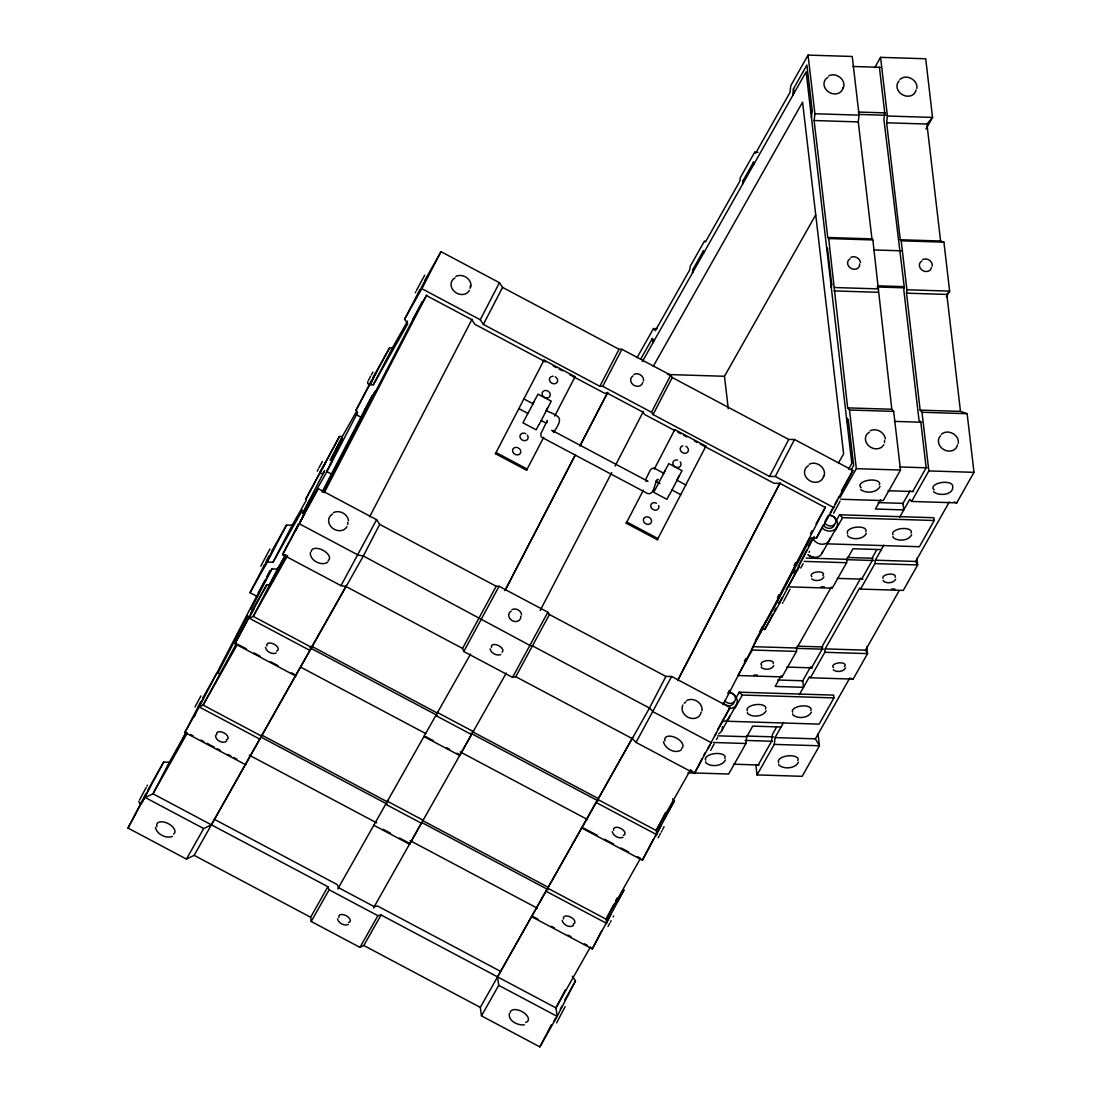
<?xml version="1.0" encoding="UTF-8"?>
<svg xmlns="http://www.w3.org/2000/svg" width="1102" height="1102" viewBox="0 0 1102 1102"><rect width="100%" height="100%" fill="white"/><g stroke="black" fill="none" stroke-linecap="round" stroke-linejoin="round"><path stroke-width="1.5" d="M470.953 286.823C472.055 279.082 462.565 272.938 455.801 276.464M643.54 380.934C644.243 376.044 638.237 372.145 633.953 374.377M701.974 710.804C703.09 703.076 693.599 696.919 686.822 700.445M916.864 88.504C918.186 79.923 906.257 73.476 899.907 79.482M932.237 266.133C932.939 261.243 926.934 257.345 922.649 259.59M958.299 443.417C959.622 434.849 947.679 428.389 941.328 434.395M692.442 272.952L692.827 269.549L703.393 250.87L704.302 251.945M742.569 184.254L742.968 180.852L753.52 162.173L754.429 163.248M792.696 95.557L793.495 88.766L806.898 65.046L812.215 110.613L811.43 117.404M796.87 648.017L796.471 651.406L782.076 676.903L737.899 675.526L752.308 650.042L752.707 646.654L796.87 648.017L830.44 588.62M839.903 497.746L856.337 468.667L849.49 410.013L847.658 407.878L828.69 238.569L827.767 237.495L814.116 120.531L814.901 113.754L808.055 55.1L852.232 56.477L859.078 115.131L858.279 121.909L871.944 238.872L872.853 239.933L891.821 409.255L893.653 411.39L900.513 470.044L883.253 500.583L840.785 499.261M687.923 772.764L728.684 774.031L745.944 743.506L746.743 736.715L752.721 726.135L781.07 727.003M818.056 734.056L819.433 745.778L802.173 776.318L757.033 774.913L774.293 744.387L775.078 737.596L783.563 722.595M831.321 287.787L831.707 284.385L827.519 248.515L826.61 247.44M799.349 694.659L809.488 676.711L810.411 677.785L824.819 652.288L825.205 648.899L859.629 588.013L860.538 589.088L903.268 590.41L917.677 564.927L916.878 558.163M899.618 517.265L909.756 499.316L911.588 501.451L928.848 470.926L922.002 412.272L920.17 410.137L906.505 293.173L906.905 289.785L901.188 240.815L900.279 239.754L886.628 122.79L887.413 116.013L880.567 57.359L925.708 58.764L932.554 117.418L925.983 129.044M789.735 586.884L832.203 588.206L846.611 562.709L846.997 559.32L852.989 548.741L881.324 549.609M860.538 589.088L874.947 563.59L875.346 560.202L883.818 545.201M215.593 735.227C214.862 740.131 223.003 744.332 226.709 741.136M310.392 552.557C309.263 560.298 322.115 566.938 327.955 561.896M509.289 1013.812C508.242 1021.099 518.105 1025.7 524.387 1024.819M725.46 759.967C722.278 766.303 711.203 767.281 705.996 762.915L705.666 761.771M773.769 665.691C771.772 669.699 764.76 670.319 761.454 667.55L761.248 666.834M766.124 710.762C763.107 716.768 752.597 717.705 747.652 713.545L747.335 712.471M823.91 576.993C821.899 581.002 814.888 581.622 811.595 578.853M811.43 712.168C808.427 718.187 797.903 719.11 792.958 714.964L792.655 713.876M798.44 762.24C795.272 768.576 784.197 769.554 778.99 765.174L778.659 764.044M866.379 533.368C863.376 539.374 852.852 540.311 847.906 536.151L847.603 535.076M880.016 486.519C876.834 492.856 865.759 493.82 860.552 489.453M845.565 667.922C843.553 671.931 836.542 672.551 833.25 669.782M895.692 579.225C893.681 583.233 886.669 583.853 883.377 581.085L883.17 580.368M911.698 534.773C908.695 540.793 898.171 541.716 893.226 537.569L892.909 536.481M138.852 801.333C140.409 807.835 144.169 798.027 145.519 795.327M195.013 707.029L200.908 695.913M260.802 566.208L269.894 549.003M367.806 381.567C366.511 386.802 372.848 383.041 372.614 379.157M415.371 292.76L415.84 291.699M565.133 1006.622L556.593 1022.89M664.038 826.638L662.729 829.296M707.663 749.016L710.184 744.663M809.557 551.344L809.116 552.364M843.168 88.325C846.942 80.184 836.156 71.809 828.718 75.873M823.704 476.711C827.478 468.57 816.692 460.209 809.254 464.259M200.647 701.974L184.86 732.444L245.484 764.664L245.815 763.934L194.145 855.345L186.431 859.092L128.011 828.057L145.602 794.129M249.204 616.321L234.988 643.747L295.625 675.967L295.942 675.237L245.484 764.664M374.198 824.558L373.867 825.288L409.6 844.27L423.43 819.489M375.507 822.23L375.837 821.5M424.325 735.861L424.008 736.591L459.741 755.573L473.571 730.791M425.634 733.533L425.964 732.802M409.6 844.27L409.93 843.54L399.503 838.002M459.741 755.573L460.057 754.842L457.082 753.258M461.366 752.514L461.697 751.784M617.657 901.243L624.063 889.92L592.284 948.918L531.646 916.712L531.977 915.969L537.969 919.164M672.633 798.881L674.19 801.223L642.411 860.221L581.787 828.015L582.104 827.285L547.694 888.171L606.114 919.206L606.692 923.435L546.055 891.215L597.146 800.369M248.225 619.131C248.859 618.635 260.251 596.581 249.92 615.825M326.702 471.009C326.839 471.532 335.862 453.79 329.925 464.824M655.662 835.605L655.359 836.28L657.729 832.024M661.2 825.315L658.5 830.577M806.333 550.876L806.705 550.105M553.562 432.631C562.599 418.553 562.158 417.066 546.385 410.881M645.593 479.701L650.593 469.535L653.307 467.951M317.252 471.119L318.258 469.135M296.865 528.01L295.722 530.406L305.034 512.857L300.075 521.866M561.882 1006.209L560.284 1009.336M610.825 914.536L606.871 922.071M613.18 916.864L613.607 916.01M787.902 586.429L786.387 589.405M716.438 732.747L714.84 735.874M838.181 497.911L838.856 496.561M139.527 799.983L146.125 787.572M416.515 290.349L424.683 275.197M248.653 618.277L249.231 617.148M420.206 290.046L418.14 294.234L427.466 276.671L421.308 287.939M805.686 552.157L799.432 563.948M790.038 589.184L783.784 600.976M257.51 596.664L250.03 592.683L264.604 564.555M266.147 561.593L269.205 555.67M186.169 732.458L169.377 762.157L163.633 762.116L128.011 828.057M250.03 592.683L267.276 562.144L286.465 525.131L292.223 525.172L306.494 499.922M169.377 762.157L152.985 793.784L145.271 797.531L203.691 828.566L211.405 824.819L250.622 754.966M267.276 562.144L273.034 562.185L292.223 525.172M172.036 759.471L173.606 756.427M175.19 753.396L185.439 733.629M194.104 716.892L195.688 713.862M265.045 580.051L199.255 706.961L184.86 732.444L187.395 732.899L152.985 793.784L327.886 886.711L329.126 889.782L377.876 915.693L381.085 914.977L555.973 1007.903L557.144 1016.361L539.884 1046.9L481.478 1015.865L480.307 1007.393L531.977 915.969M266.904 576.456L269.976 570.533M339.471 436.447L305.888 498.958L339.471 436.447L342.35 436.475L356.621 411.225M217.755 673.405L247.716 615.632M250.857 609.544L272.139 568.494M236.296 643.761L203.112 705.087L199.255 706.961L259.893 739.167M250.774 613.277L252.358 610.232M302.651 513.27L324.704 470.526M330.077 460.168L342.35 436.475M303.312 513.339L326.895 471.615L357.585 412.603L356.015 410.261L371.36 380.645M372.903 377.683L389.612 347.75L392.491 347.777L407.588 321.04M285.597 556.551L269.646 584.763L266.767 584.735L234.988 643.747M298.628 523.615L282.567 554.609L340.986 585.644L346.083 586.539L462.551 648.431L463.79 651.502L512.554 677.399L515.764 676.697L632.245 738.588L636.033 742.404L694.439 773.439L730.061 707.498L671.641 676.463L665.883 676.421L549.416 614.53L547.846 612.189L499.082 586.292L496.203 586.264L379.722 524.373L376.595 519.703L318.189 488.654L302.568 516.287M356.015 410.261L389.612 347.75M370.424 384.777L373.303 384.791L407.712 323.905L404.586 319.222L419.931 289.606M286.396 555.27L282.567 554.609L318.189 488.654M404.586 319.222L421.846 288.696L441.02 251.669L499.44 282.704L502.567 287.388L619.048 349.279L621.927 349.293L670.691 375.203L672.248 377.545L788.729 439.436L794.487 439.478L852.893 470.513L833.704 507.526L816.458 538.065L810.7 538.024L775.229 605.494L755.283 640.785M268.709 586.057L278.944 566.29M269.646 584.763L253.253 616.39L249.396 618.263L310.02 650.469L363.329 556L379.722 524.373M373.303 384.791L392.491 347.777M269.673 585.162L285.432 554.747M272.346 581.691L285.749 555.835M322.073 492.071L372.132 395.508M323.161 491.671L375.259 391.169M323.437 492.098L422.231 301.507M324.236 492.704L426.708 295.033M369.625 516.824L472.083 319.153M376.595 519.703L340.986 585.644M833.704 507.526L775.298 476.491L769.54 476.45L653.059 414.572L651.502 412.231L602.739 386.32L599.86 386.292L483.379 324.415L480.252 319.732L499.44 282.704M483.379 324.415L502.567 287.388M495.445 453.707L496.093 452.55L527.224 469.094L526.563 470.251L495.445 453.707L544.002 360.134L575.134 376.664L554.705 416.06M532.569 404.255L538.038 394.144L551.248 401.169L539.098 424.601M534.098 401.748L522.94 422.824L536.137 429.835L538.658 424.973M545.765 411.266L547.653 407.616M526.563 470.251L543.713 437.274M496.203 586.264L462.551 648.431M599.86 386.292L619.048 349.279M499.082 586.292L463.79 651.502M602.739 386.32L621.927 349.293M505.267 589.969L575.423 454.644M580.148 445.525L607.725 392.298M504.964 590.658L575.216 455.14M579.941 446.007L607.574 392.711M540.214 610.48L611.734 472.606M615.095 466.022L643.458 411.28M547.846 612.189L512.554 677.399M651.502 412.231L670.691 375.203M549.416 614.53L515.764 676.697M653.059 414.572L672.248 377.545M626.212 523.202L626.873 522.031L657.99 538.575L657.343 539.732L626.212 523.202L643.361 490.211M654.354 469.011L674.782 429.615L705.9 446.145L657.343 539.732M663.335 473.736L668.818 463.639L682.028 470.65L669.878 494.082M664.878 471.229L653.706 492.305L666.917 499.316L669.437 494.454M677.165 479.535L679.066 475.885M547.005 889.066L497.567 976.868L498.724 985.326L481.478 1015.865M665.883 676.421L649.491 708.049L597.821 799.473L656.241 830.509L656.82 834.737L596.182 802.518L632.589 737.513M769.54 476.45L788.729 439.436M671.641 676.463L636.033 742.404M775.298 476.491L794.487 439.478M677.964 679.782L779.637 483.64M677.689 680.513L780.161 482.841M565.34 989.83L555.973 1007.903L590.397 947.017L592.284 948.918L601.761 930.639M539.884 1046.9L551.358 1024.764M613.91 904.136L606.114 919.206L640.524 858.32L637.521 856.722M615.481 901.133L617.037 898.116M572.365 976.276L575.492 980.959L557.144 1016.361L498.724 985.326M665.608 812.436L656.241 830.509L690.651 769.623M727.802 693.365L729.372 690.334M744.346 661.434L745.93 658.404M759.774 631.721L762.474 626.459M777.447 597.573L779.031 594.529M794.005 565.643L795.575 562.599M810.562 533.712L812.133 530.668M642.411 860.221L653.472 838.897M723.077 704.619L825.536 506.948M777.599 600.328L809.86 538.079M814.213 536.522L779.582 603.317L776.814 601.844L761.992 628.057L764.774 629.531L772.654 614.324M774.224 611.293L775.808 608.249M793.922 573.288L795.492 570.257M702.084 758.686L694.439 773.439L691.601 770.573M703.627 755.738L705.156 752.79M816.458 538.065L823.359 524.731M824.888 521.769L827.96 515.86M368.385 380.438L370.603 376.237M837.272 499.702L834.985 504.055M840.055 501.176L833.567 513.256M716.534 739.456L717.622 737.362M331.316 460.181L342.212 439.574L331.482 460.071M318.946 467.813L322.363 461.49M661.283 832.051L662.04 830.619M269.15 556.854L263.585 567.682L272.91 550.132L271.326 552.86M201.322 701.643L197.795 708.503L203.691 697.387L203.195 698.2M610.384 922.195L611.142 920.749M260.843 737.018L299.923 667.743M311.522 647.301L346.427 585.465M387.697 800.493L385.741 804.281L421.474 823.277M437.838 711.796L435.869 715.584L471.601 734.579M373.385 377.71L375.754 373.454L369.859 384.57M659.781 834.848L660.511 833.498M714.124 744.002L710.611 750.366M371.333 374.887L372.986 371.98M781.965 597.739L779.734 601.747M832.616 508.477L830.247 512.705M803.179 563.659L800.713 568.026M555.628 1018.124L553.81 1021.416M609.007 924.73L609.654 923.545M605.714 924.165L606.224 923.242M659.134 836.032L658.142 837.754M271.671 551.303L286.465 525.131M424.587 280.748L441.02 251.669M273.034 562.185L302.416 510.212M324.374 471.353L323.161 473.488L320.283 473.474M258.46 592.738L271.877 569.018L277.621 569.059L285.115 555.807M413.016 319.277L426.433 295.556L471.808 319.676L474.934 324.346L545.724 361.966M148.012 789.748L163.633 762.116M364.459 410.316L375.011 391.637M203.03 697.511L216.639 673.432L219.505 673.46M253.157 608.814L266.767 584.735M287.663 555.504L253.253 616.39L311.659 647.425M186.431 859.092L203.691 828.566M251.104 754.264L260.044 738.464M300.419 666.999L310.984 648.32M295.625 675.967L310.02 650.469M543.341 361.291L544.002 360.134M574.473 377.821L575.134 376.664M381.085 914.977L363.825 945.502L359.968 947.376L311.205 921.479L310.626 917.236L327.886 886.711M311.205 921.479L329.126 889.782M637.066 357.64L653.5 328.561L656.902 328.658M808.055 55.1L790.795 85.639L790.01 92.416L755.6 153.302L754.677 152.228L740.268 177.725L739.883 181.114L705.459 241.999L704.55 240.925L690.141 266.422L689.742 269.811L655.332 330.696L653.5 328.561M337.777 888.997L386.072 803.551M436.199 714.854L387.381 801.237L423.113 820.219L471.932 733.836M470.54 654.092L437.508 712.539L473.24 731.521L506.273 673.074M640.606 359.266L652.343 338.507L654.175 340.642M642.383 361.511L806.113 71.823L851.818 463.391L848.444 469.369M653.183 366.456L802.573 102.155L843.622 453.831L838.553 462.799M810.907 112.941L812.215 110.613M373.509 907.979L410.715 841.983M411.239 841.212L421.79 822.533M359.968 947.376L377.876 915.693M874.809 67.539L880.567 57.359M674.121 430.772L674.782 429.615M728.27 408.718L724.482 376.278L815.645 215M705.252 447.316L705.9 446.145M826.872 249.672L827.519 248.515M831.06 285.556L831.707 284.385M531.646 916.712L546.055 891.215M581.787 828.015L596.182 802.518M847.011 422.286L848.333 419.958L846.501 417.823M816.045 523.781L825.274 507.471L779.885 483.365L774.127 483.323L700.349 444.12M946.384 296.879L949.635 291.107L943.918 242.151L940.585 241.007L900.279 239.754M808.248 546.193L812.353 538.906M851.13 469.975L853.651 465.526L848.333 419.958M753.548 645.166L763.617 627.341M841.391 490.872L852.893 470.513M788.839 585.41L799.239 567.007M764.774 629.531L779.582 603.317M663.79 819.626L674.19 801.223M564.816 999.858L575.492 980.959M717.733 729.304L730.061 707.498M735.984 697.993L739.277 692.18L833.622 695.114L833.952 697.897L819.13 724.11L727.513 721.259M836.253 520.599L839.545 514.786L933.89 517.72L934.207 520.502L919.399 546.716L827.767 543.865M721.686 730.805L736.494 704.605M821.954 553.411L836.762 527.211A9.45 8.003 29.5 0 0 829.82 514.758M734.91 708.159L742.321 695.045L833.952 697.897M835.178 530.765L842.589 517.651L934.207 520.502M880.663 499.757L875.429 509.028L903.764 509.909L903.006 503.366L878.005 502.595M776.552 727.1L772.392 734.469L771.593 741.247L758.19 764.967M802.339 681.477L810.645 666.765L811.568 667.84L822.12 649.161L822.519 645.772L860.786 578.068L861.695 579.142L872.261 560.463L872.646 557.075L876.806 549.705M902.593 504.082L910.087 490.845M912.745 491.506L926.162 467.785L920.831 422.218L918.999 420.082L903.819 290.033L904.219 286.644L883.928 119.65L884.727 112.872L879.41 67.305M774.293 744.387L819.433 745.778L815.397 738.85L849.807 677.964M810.411 677.785L853.141 679.107L867.536 653.624L865.525 650.152L899.094 590.755M874.947 563.59L917.677 564.927L915.652 561.455L949.235 502.057M911.588 501.451L956.729 502.856L973.989 472.331L967.143 413.677L960.476 411.39L920.17 410.137M146.924 786.125L147.461 785.189M149.707 787.599L150.478 786.305L141.166 803.868M798.151 566.208L798.674 565.326M782.516 603.235L783.026 602.339M608.497 925.639L608.001 926.451M940.585 241.007L926.934 124.044L932.554 117.418L887.413 116.013M960.476 411.39L946.825 294.427L949.635 291.107L906.905 289.785M681.422 749.691C675.567 754.539 664.782 748.685 663.487 741.715M573.495 925.391C569.803 928.463 562.97 924.757 562.144 920.335M656.337 480.748L657.99 479.274C653.954 482.332 654.781 495.239 647.714 493.586L541.909 437.37M276.216 653.087C272.139 654.698 266.353 651.737 265.486 647.384M500.845 654.574C496.754 656.186 490.982 653.224 490.115 648.871M172.435 836.377C165.975 838.925 156.842 834.242 155.465 827.368M348.26 924.55C344.168 926.162 338.397 923.201 337.515 918.848M623.016 837.355C618.925 838.966 613.153 835.991 612.285 831.638M850.868 257.358C854.725 255.388 859.918 258.199 860.497 262.469M333.369 512.65C339.471 509.551 347.681 513.987 348.576 520.723M870.153 430.786C876.255 427.7 884.451 432.136 885.361 438.872M512.017 609.613C515.874 607.657 521.067 610.467 521.645 614.737M645.813 481.119L648.004 481.354L551.868 430.276L552.736 431.006M852.948 66.478L880.236 67.332M858.265 112.046L885.553 112.9M858.665 114.429L885.939 115.269M814.901 113.754L859.078 115.131M814.116 120.531L858.279 121.909M886.628 122.79L926.934 124.044M754.677 152.228L758.08 152.338M827.767 237.495L871.944 238.872M828.69 238.569L872.853 239.933M901.188 240.815L943.918 242.151M873.872 249.947L901.34 250.801M878.06 285.831L903.819 286.63M877.109 286.988L904.384 287.829M834.407 287.526L878.569 288.903M834.007 290.914L878.17 292.292M906.505 293.173L946.825 294.427M667.84 374.515L724.482 376.278M847.658 407.878L891.821 409.255M849.49 410.013L893.653 411.39M922.002 412.272L967.143 413.677M894.383 421.391L921.658 422.245M899.7 466.959L926.989 467.813M856.337 468.667L900.513 470.044M928.848 470.926L973.989 472.331M887.992 490.734L913.572 491.533M847.245 557.46L872.825 558.259M806.237 558.053L846.997 559.32M875.346 560.202L915.652 561.455M846.102 559.651L873.569 560.505M804.143 561.4L846.611 562.709M837.258 578.385L863.018 579.184M821.086 586.815L824.489 586.925M891.532 589.005L894.893 589.115M797.118 646.158L822.698 646.957M825.205 648.899L865.525 650.152M795.975 648.348L823.442 649.202M752.308 650.042L796.471 651.406M824.819 652.288L867.536 653.624L866.751 646.86M786.814 667.068L812.394 667.867M753.975 674.989L757.363 675.099M777.736 679.989L802.738 680.76L803.51 687.304L775.161 686.422L781.153 675.829L782.076 676.903M746.329 736.012L773.604 736.866M717.857 735.819L746.743 736.715M775.078 737.596L815.397 738.85M745.145 740.42L772.419 741.274M713.669 742.5L745.944 743.506M733.436 764.196L759.016 764.995M829.076 514.896L833.539 516.659A6.295 5.331 29.5 0 1 833.925 525.007A6.295 5.331 29.5 0 1 824.819 523.092M728.808 692.276L733.271 694.053A6.295 5.331 29.5 0 1 733.657 702.401A6.295 5.331 29.5 0 1 724.565 700.486M954.07 501.947L956.729 502.856M850.909 678.35L853.141 679.107M421.846 288.696L480.252 319.732M553.245 365.96L556.262 367.558M559.279 369.156L562.282 370.754M569.817 374.763L604.447 393.166L607.326 393.18L643.058 412.176L644.629 414.504L674.741 430.51M677.758 432.108L680.76 433.72M683.777 435.318L686.794 436.915M694.315 440.91L697.332 442.508M524.029 398.993L532.969 403.745M654.436 468.295L663.445 473.075M676.931 480.238L685.926 485.018M518.904 408.663L527.734 413.36M540.986 420.399L545.394 422.741M655.621 481.312L660.07 483.668M671.917 489.963L680.802 494.688M356.373 414.738L361.58 417.506M326.895 471.615L332.101 474.383M299.827 524.07L358.246 555.105L363.329 556L530.475 645.717L533.024 646.158L649.491 708.049L653.293 711.878L711.699 742.913M311.659 646.268L437.59 713.187M472.496 731.728L598.427 798.647M309.951 647.783L437.37 715.487M470.747 733.216L598.166 800.92M300.915 667.261L425.303 733.353M460.195 751.895L587.614 819.599M425.813 736.646L433.265 740.599M446.654 747.721L449.644 749.305M246.517 648.968L237.536 644.202L203.112 705.087L261.532 736.122M254.011 652.949L260.003 656.131M270.486 661.71L277.966 665.677M291.451 672.84L294.454 674.438M583.605 828.07L597.091 835.233M604.571 839.214L613.566 843.994M621.046 847.975L628.539 851.942M261.518 734.965L387.463 801.884M422.355 820.425L548.3 887.344M261.339 737.279L387.243 804.184M422.135 822.712L548.038 889.617M249.272 755.159L376.691 822.863M410.054 840.592L537.487 908.296M383.124 829.296L390.576 833.25M190.398 734.483L193.387 736.081M200.881 740.062L203.87 741.646M206.873 743.244L214.367 747.211M217.356 748.809L220.345 750.407M227.839 754.374L230.841 755.972M233.831 757.57L236.834 759.154M551.441 926.327L554.444 927.912M567.929 935.075L570.919 936.672M584.404 943.835L587.394 945.42M214.284 819.254L337.281 884.617L338.521 887.689L374.253 906.671L377.449 905.954L500.446 971.303M194.145 855.345L310.626 917.236M363.825 945.502L480.307 1007.393M839.545 514.786L842.589 517.651M739.277 692.18L742.321 695.045M933.546 491.726C938.656 496.479 954.277 495.087 952.679 485.996A9.946 4.477 -6.7 0 0 940.254 482.772A9.946 4.477 -6.7 0 0 934.207 489.935M831.28 587.132L832.203 588.206M813.166 538.933L813.662 539.828M541.041 436.64L540.917 433.554L547.35 420.496L547.005 422.658M793.495 88.766L794.005 93.229M753.52 162.173L753.782 164.405M742.968 180.852L743.216 183.084M703.393 250.87L703.655 253.102M755.848 764.857L757.033 774.913M692.827 269.549L693.089 271.781M652.343 338.507L652.866 342.97M747.321 710.762A9.45 4.256 -6.7 0 1 756.44 704.536A9.45 4.256 -6.7 0 1 765.463 709.109M792.641 712.168A9.45 4.256 -6.7 0 1 801.746 705.955A9.45 4.256 -6.7 0 1 810.783 710.514M722.416 726.659A9.45 8.003 29.5 0 1 718.724 733.767M729.758 715.708A9.45 8.003 29.5 0 1 721.727 721.645M847.59 533.368A9.45 4.256 -6.7 0 1 856.695 527.142A9.45 4.256 -6.7 0 1 865.731 531.715M892.896 534.773A9.45 4.256 -6.7 0 1 902.015 528.561A9.45 4.256 -6.7 0 1 911.051 533.12M822.615 551.427A9.45 8.003 29.5 0 1 807.89 554.705M830.026 538.327A9.45 8.003 29.5 0 1 821.996 544.25A9.45 8.003 29.5 0 1 812.518 537.776M812.959 556.868A6.295 5.331 29.5 0 1 808.496 555.105M861.213 487.663A9.946 4.477 -6.7 0 1 868.541 480.265A9.946 4.477 -6.7 0 1 879.341 484.921M883.776 444.698A9.946 8.43 29.5 0 1 868.982 446.048A9.946 8.43 29.5 0 1 869.34 432.246M884.548 440.332A9.946 8.43 29.5 0 1 884.493 442.605M705.666 760.118A9.946 4.477 -6.7 0 1 715.267 753.575A9.946 4.477 -6.7 0 1 724.785 758.383M843.058 87.678A9.946 8.43 29.5 0 1 828.566 91.934A9.946 8.43 29.5 0 1 827.905 77.333M761.757 665.388A6.295 2.838 -6.7 0 1 766.4 660.718A6.295 2.838 -6.7 0 1 773.232 663.652M811.885 576.69A6.295 2.838 -6.7 0 1 817.34 571.924A6.295 2.838 -6.7 0 1 822.726 575.712M859.67 263.915A6.295 5.331 29.5 0 1 851.171 268.475A6.295 5.331 29.5 0 1 850.041 258.805M957.473 444.864A9.946 8.43 29.5 0 1 944.111 449.781A9.946 8.43 29.5 0 1 940.516 435.855M778.659 762.391A9.946 4.477 -6.7 0 1 788.261 755.834A9.946 4.477 -6.7 0 1 797.779 760.642M916.051 89.951A9.946 8.43 29.5 0 1 902.676 94.868A9.946 8.43 29.5 0 1 899.08 80.942M931.424 267.593A6.295 5.331 29.5 0 1 922.25 270.279A6.295 5.331 29.5 0 1 921.823 261.036M883.046 578.302A6.295 2.838 -6.7 0 1 889.135 574.156A6.295 2.838 -6.7 0 1 895.155 577.2M833.539 667.619A6.295 2.838 -6.7 0 1 838.994 662.853A6.295 2.838 -6.7 0 1 844.38 666.641M729.565 692.152A9.45 8.003 29.5 0 1 737.279 701.547A9.45 8.003 29.5 0 1 729.138 708.545M734.166 701.795A6.295 5.331 29.5 0 1 729.593 705.735A6.295 5.331 29.5 0 1 723.256 702.8M550.215 395.342A4.243 3.595 29.5 0 1 544.044 397.161A4.243 3.595 29.5 0 1 543.754 390.935M544.691 390.59A4.243 3.595 29.5 0 1 546.799 390.659M547.818 391.058A4.243 3.595 29.5 0 1 548.727 391.678M549.471 392.477A4.243 3.595 29.5 0 1 550.229 394.378M528.12 437.039A4.243 3.595 29.5 0 1 523.781 440.593A4.243 3.595 29.5 0 1 520.075 435.51A4.243 3.595 29.5 0 1 525.709 433.72M527.362 435.138A4.243 3.595 29.5 0 1 527.872 436.061M556.841 378.262A4.243 3.595 29.5 0 1 555.945 383.344A4.243 3.595 29.5 0 1 550.229 381.802A4.243 3.595 29.5 0 1 551.124 376.719M552.061 376.374A4.243 3.595 29.5 0 1 553.094 376.278M555.188 376.843A4.243 3.595 29.5 0 1 556.097 377.463M520.75 451.255A4.243 3.595 29.5 0 1 517.127 454.892A4.243 3.595 29.5 0 1 512.609 451.007A4.243 3.595 29.5 0 1 516.246 447.371M517.32 447.536A4.243 3.595 29.5 0 1 518.339 447.935M519.249 448.555A4.243 3.595 29.5 0 1 520.502 450.277M680.237 461.958A4.243 3.595 29.5 0 1 679.355 467.055A4.243 3.595 29.5 0 1 673.639 465.499A4.243 3.595 29.5 0 1 674.52 460.416M675.457 460.071A4.243 3.595 29.5 0 1 677.565 460.14M688.13 448.666A4.243 3.595 29.5 0 1 685.788 453.184A4.243 3.595 29.5 0 1 680.499 450.36A4.243 3.595 29.5 0 1 682.827 445.855M685.967 446.324A4.243 3.595 29.5 0 1 687.62 447.743M658.638 505.542A4.243 3.595 29.5 0 1 655.263 510.143A4.243 3.595 29.5 0 1 650.786 505.295A4.243 3.595 29.5 0 1 656.489 503.201M650.028 518.036A4.243 3.595 29.5 0 1 650.152 523.767A4.243 3.595 29.5 0 1 643.954 522.086A4.243 3.595 29.5 0 1 645.979 516.948M647.012 516.852A4.243 3.595 29.5 0 1 649.106 517.417M701.161 712.25A9.946 8.43 29.5 0 1 688.97 717.719A9.946 8.43 29.5 0 1 682.896 705.018M684.19 703.241A9.946 8.43 29.5 0 1 686.009 701.905M346.992 526.549A9.946 8.43 29.5 0 1 332.198 527.913A9.946 8.43 29.5 0 1 332.556 514.097M347.764 522.183A9.946 8.43 29.5 0 1 347.709 524.456M338.906 917.47A6.295 3.334 27.4 0 1 346.18 915.679A6.295 3.334 27.4 0 1 348.535 922.594M216.736 734.703A6.295 3.334 27.4 0 1 224.023 732.899A6.295 3.334 27.4 0 1 226.365 739.814M266.877 646.006A6.295 3.334 27.4 0 1 274.15 644.202A6.295 3.334 27.4 0 1 276.506 651.117M563.535 918.972A6.295 3.334 27.4 0 1 570.808 917.167A6.295 3.334 27.4 0 1 573.164 924.082M613.662 830.274A6.295 3.334 27.4 0 1 620.949 828.47A6.295 3.334 27.4 0 1 623.291 835.385M491.506 647.494A6.295 3.334 27.4 0 1 498.035 645.331A6.295 3.334 27.4 0 1 502.071 652.205M156.952 826.569A9.946 5.276 27.4 0 1 167.27 823.153A9.946 5.276 27.4 0 1 173.661 834.007M510.157 1012.793A9.946 5.276 27.4 0 1 523.023 1012.173A9.946 5.276 27.4 0 1 525.613 1022.449M664.961 740.916A9.946 5.276 27.4 0 1 675.292 737.5A9.946 5.276 27.4 0 1 681.67 748.354M311.26 551.537A9.946 5.276 27.4 0 1 322.996 550.27A9.946 5.276 27.4 0 1 328.217 560.546M520.819 616.183A6.295 5.331 29.5 0 1 512.32 620.743A6.295 5.331 29.5 0 1 511.19 611.073M836.762 527.211A9.45 8.003 29.5 0 1 822.712 528.492M834.434 524.4A6.295 5.331 29.5 0 1 829.861 528.34A6.295 5.331 29.5 0 1 823.525 525.406M469.424 290.363A9.946 8.43 29.5 0 1 454.616 291.727A9.946 8.43 29.5 0 1 454.974 277.911M470.182 285.997A9.946 8.43 29.5 0 1 470.127 288.269M823.58 476.078A9.946 8.43 29.5 0 1 809.102 480.32A9.946 8.43 29.5 0 1 808.427 465.719M642.714 382.394A6.295 5.331 29.5 0 1 633.554 385.08A6.295 5.331 29.5 0 1 633.127 375.837M304.276 510.749L310.13 499.785L304.276 510.749M319.787 473.116L325.627 462.151L319.787 473.116M336.22 449.134L342.075 438.169L336.22 449.134"/></g></svg>
